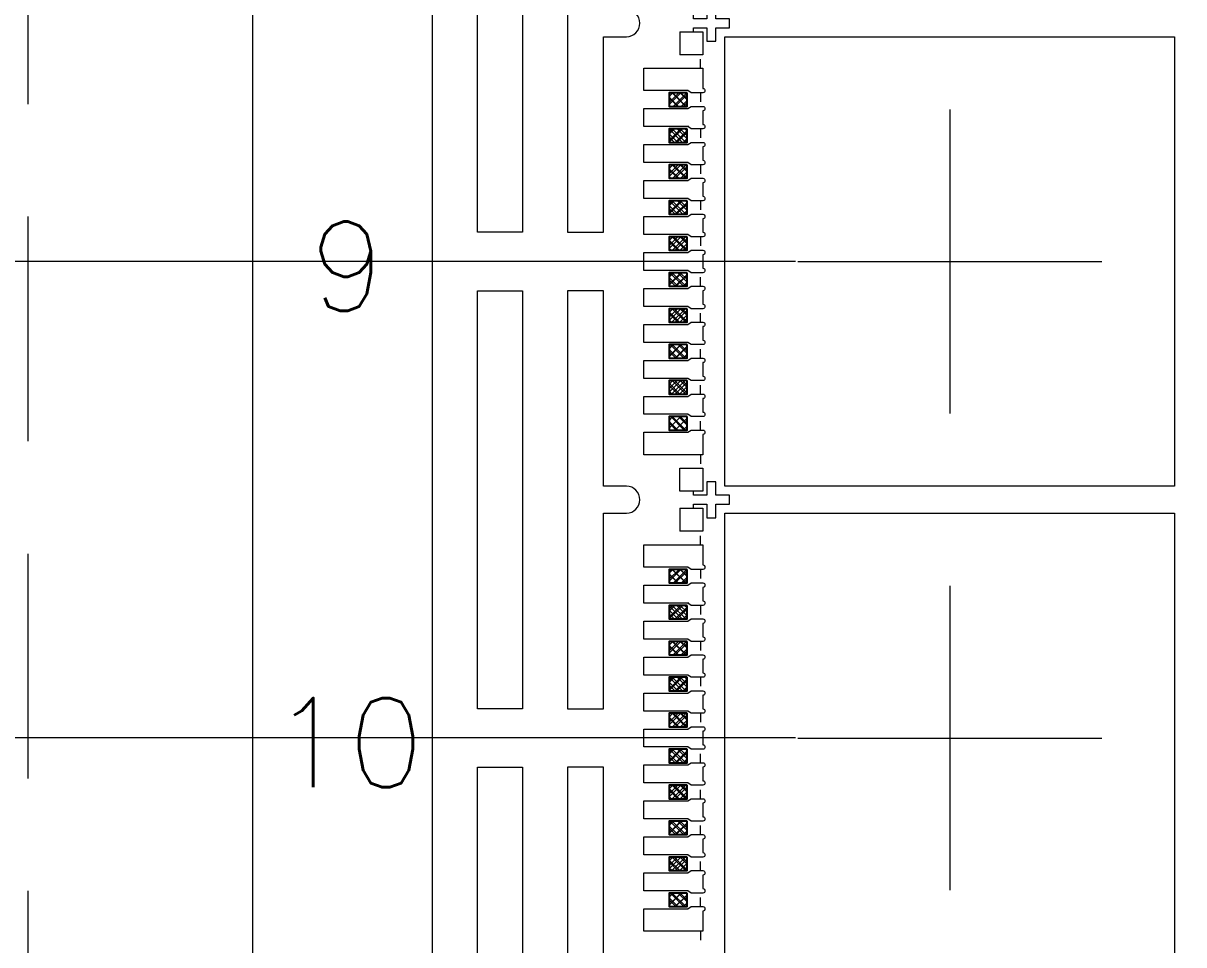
# Model space of a CAD drawing. Extents: x 360 to 479, y -156 to -9.
# Drawn here: x 382.96 to 395.86, y -74.82 to -64.57 of the extents above; entities that cross this region are included whole.
import ezdxf

# ---------------------------------------------------------------- set-up
doc = ezdxf.new("R2010")
doc.units = 0
doc.header["$LTSCALE"] = 5
doc.header["$MEASUREMENT"] = 0
doc.header["$PDMODE"] = 3
for name, pattern in [('CENTER', [2, 1.25, -0.25, 0.25, -0.25]), ('DASHED', [0.75, 0.5, -0.25]), ('HIDDEN', [0.375, 0.25, -0.125])]:
    doc.linetypes.add(name, pattern=pattern)
doc.layers.get('0').update_dxf_attribs({"linetype": 'CONTINUOUS'})
doc.layers.get('Defpoints').update_dxf_attribs({"linetype": 'CONTINUOUS'})
for name, color, linetype in [('1', 7, 'CONTINUOUS'), ('1D', 4, 'CONTINUOUS'), ('center', 1, 'CONTINUOUS'), ('ETCH', 4, 'CONTINUOUS'), ('PKG', 2, 'CONTINUOUS'), ('PLATING', 3, 'CONTINUOUS'), ('标注', 4, 'CONTINUOUS')]:
    doc.layers.add(name, color=color, linetype=linetype)
doc.layers.add('尺寸线层', color=3, linetype='CONTINUOUS', lineweight=18)
doc.layers.add('标注线', color=3, linetype='CONTINUOUS', lineweight=18)
doc.styles.add('SIMPLEX', font='SIMPLEX')
doc.styles.get("Standard").update_dxf_attribs({"font": 'romans.shx', "bigfont": 'bigfont.shx'})
doc.styles.add('宋体', font='SimSun.ttf')
doc.dimstyles.new('副本Standard', dxfattribs={"dimtxt": 0.05, "dimasz": 0.05, "dimexe": 0.07, "dimexo": 0.07, "dimgap": 0.07, "dimtad": 1, "dimzin": 1, "dimdsep": 46, "dimtxsty": 'SIMPLEX', "dimcen": 0.1, "dimclrd": 256, "dimclre": 256, "dimclrt": 256, "dimadec": 0, "dimazin": 0, "dimtfac": 1, "dimtofl": 0, "dimtmove": 0, "dimatfit": 0, "dimfxl": 1, "dimlwd": -1, "dimlwe": -1, "dimarcsym": 0})

# ---------------------------------------------------------------- blocks, each defined once
blk = doc.blocks.new('*D23')
at = {"layer": 'Defpoints', "color": 0, "transparency": 16777216}
for p in [(3204.821, -274.423), (3198.555, -325.161), (3208.874, -325.161)]:
    blk.add_point(p, dxfattribs=at)
at = {"layer": '标注', "lineweight": 0, "transparency": 16777216}
blk.add_line((3208.849, -325.161), (3198.555, -325.161), dxfattribs=at)
at = {"layer": '标注', "lineweight": 0, "transparency": 16777216, "insert": (3196.444, -325.161), "char_height": 1, "attachment_point": 5, "style": '宋体'}
blk.add_mtext('50.738', dxfattribs=at)
blk = doc.blocks.new('*D24')
at = {"layer": 'Defpoints', "color": 0, "transparency": 16777216}
for p in [(3204.821, -274.423), (3198.555, -330.461), (3208.874, -330.461)]:
    blk.add_point(p, dxfattribs=at)
at = {"layer": '标注', "lineweight": 0, "transparency": 16777216}
blk.add_line((3208.849, -330.461), (3198.555, -330.461), dxfattribs=at)
at = {"layer": '标注', "lineweight": 0, "transparency": 16777216, "insert": (3196.444, -330.461), "char_height": 1, "attachment_point": 5, "style": '宋体'}
blk.add_mtext('56.038', dxfattribs=at)
blk = doc.blocks.new('*D25')
at = {"layer": 'Defpoints', "color": 0, "transparency": 16777216}
for p in [(3204.821, -274.423), (3198.555, -347.911), (3200.314, -347.911)]:
    blk.add_point(p, dxfattribs=at)
at = {"layer": '标注', "lineweight": 0, "transparency": 16777216}
blk.add_line((3200.289, -347.911), (3198.555, -347.911), dxfattribs=at)
at = {"layer": '标注', "lineweight": 0, "transparency": 16777216, "insert": (3192.137, -347.911), "char_height": 1, "attachment_point": 5, "style": '宋体'}
blk.add_mtext('73.488%%P0.300 TAPE', dxfattribs=at)
blk = doc.blocks.new('*D26')
at = {"layer": 'Defpoints', "color": 0, "transparency": 16777216}
for p in [(3204.821, -274.423), (3198.555, -350.911), (3201.314, -350.911)]:
    blk.add_point(p, dxfattribs=at)
at = {"layer": '标注', "lineweight": 0, "transparency": 16777216}
blk.add_line((3201.289, -350.911), (3198.555, -350.911), dxfattribs=at)
at = {"layer": '标注', "lineweight": 0, "transparency": 16777216, "insert": (3196.447, -350.911), "char_height": 1, "attachment_point": 5, "style": '宋体'}
blk.add_mtext('76.488', dxfattribs=at)
blk = doc.blocks.new('*D31')
at = {"layer": 'Defpoints', "color": 0, "transparency": 16777216}
for p in [(3204.821, -274.423), (3198.492, -339.411), (3200.314, -339.411)]:
    blk.add_point(p, dxfattribs=at)
at = {"layer": '标注', "lineweight": 0, "transparency": 16777216}
blk.add_line((3200.289, -339.411), (3198.492, -339.411), dxfattribs=at)
at = {"layer": '标注', "lineweight": 0, "transparency": 16777216, "insert": (3196.373, -339.411), "char_height": 1, "attachment_point": 5, "style": '宋体'}
blk.add_mtext('64.988', dxfattribs=at)
blk = doc.blocks.new('*D35')
at = {"layer": 'Defpoints', "color": 0, "transparency": 16777216}
for p in [(3239.564, -274.423), (3204.814, -346.911), (3206.996, -355.134)]:
    blk.add_point(p, dxfattribs=at)
at = {"layer": '标注', "lineweight": 0, "transparency": 16777216}
for p, q in [((3204.814, -346.936), (3204.814, -351.134)), ((3204.814, -351.134), (3206.996, -353.134)), ((3206.996, -353.134), (3206.996, -355.134))]:
    blk.add_line(p, q, dxfattribs=at)
at = {"layer": '标注', "lineweight": 0, "transparency": 16777216, "insert": (3206.996, -357.251), "char_height": 1, "attachment_point": 5, "rotation": 90, "style": '宋体'}
blk.add_mtext('34.750', dxfattribs=at)
blk = doc.blocks.new('*D36')
at = {"layer": 'Defpoints', "color": 0, "transparency": 16777216}
for p in [(3204.821, -274.423), (3198.555, -349.399), (3232.802, -349.399)]:
    blk.add_point(p, dxfattribs=at)
at = {"layer": '标注', "lineweight": 0, "transparency": 16777216}
blk.add_line((3232.777, -349.399), (3198.555, -349.399), dxfattribs=at)
at = {"layer": '标注', "lineweight": 0, "transparency": 16777216, "insert": (3196.441, -349.399), "char_height": 1, "attachment_point": 5, "style": '宋体'}
blk.add_mtext('74.976', dxfattribs=at)
blk = doc.blocks.new('*D37')
at = {"layer": 'Defpoints', "color": 0, "transparency": 16777216}
for p in [(3204.821, -274.423), (3198.555, -335.761), (3208.874, -335.761)]:
    blk.add_point(p, dxfattribs=at)
at = {"layer": '标注', "lineweight": 0, "transparency": 16777216}
blk.add_line((3208.849, -335.761), (3198.555, -335.761), dxfattribs=at)
at = {"layer": '标注', "lineweight": 0, "transparency": 16777216, "insert": (3196.436, -335.761), "char_height": 1, "attachment_point": 5, "style": '宋体'}
blk.add_mtext('61.338', dxfattribs=at)
blk = doc.blocks.new('*U41')
at = {"layer": '标注线'}
h = blk.add_hatch(dxfattribs=at)
h.set_pattern_fill('ANSI37', color=256, scale=0.5)
h.set_pattern_definition([(45, (-3340.25684, 269.03637), (-0.0441941738, 0.0441941738), []), (135, (-3340.25684, 269.03637), (-0.0441941738, -0.0441941738), [])])
h.paths.add_polyline_path([(0.075, 0.1), (-0.075, 0.1), (-0.075, -0.1), (0.075, -0.1)])
at = {"layer": 'PLATING'}
blk.add_lwpolyline([(0.075, 0.1), (0.075, -0.1), (-0.075, -0.1), (-0.075, 0.1)], close=True, dxfattribs=at)
blk = doc.blocks.new('*U42')
at = {"layer": 'ETCH', "color": 0, "linetype": 'ByBlock', "lineweight": -2}
for p in [(0, 0), (0.4, 0), (0.8, 0), (1.2, 0), (1.6, 0), (2, 0), (2.4, 0), (2.8, 0), (3.2, 0), (3.6, 0)]:
    blk.add_blockref('*U41', p, dxfattribs=at)

msp = doc.modelspace()

# ---------------------------------------------------------------- hatches: boundary and pattern name
at = {"layer": '标注线', "lineweight": 0}
h = msp.add_hatch(dxfattribs=at)
h.set_pattern_fill('ANSI37', color=256, scale=0.5, angle=90)
h.set_pattern_definition([(45, (659.279486, -3405.67924), (0.0441941738, -0.0441941738), []), (315, (659.279486, -3405.67924), (-0.0441941738, -0.0441941738), [])])
h.paths.add_polyline_path([(390.1431, -65.3474), (390.1431, -65.4974), (390.3431, -65.4974), (390.3431, -65.3474)])
h = msp.add_hatch(dxfattribs=at)
h.set_pattern_fill('ANSI37', color=256, scale=0.5, angle=90)
h.set_pattern_definition([(45, (659.279486, -3406.07924), (0.0441941738, -0.0441941738), []), (315, (659.279486, -3406.07924), (-0.0441941738, -0.0441941738), [])])
h.paths.add_polyline_path([(390.1431, -65.7474), (390.1431, -65.8974), (390.3431, -65.8974), (390.3431, -65.7474)])
h = msp.add_hatch(dxfattribs=at)
h.set_pattern_fill('ANSI37', color=256, scale=0.5, angle=90)
h.set_pattern_definition([(45, (659.279486, -3406.47924), (0.0441941738, -0.0441941738), []), (315, (659.279486, -3406.47924), (-0.0441941738, -0.0441941738), [])])
h.paths.add_polyline_path([(390.1431, -66.1474), (390.1431, -66.2974), (390.3431, -66.2974), (390.3431, -66.1474)])
h = msp.add_hatch(dxfattribs=at)
h.set_pattern_fill('ANSI37', color=256, scale=0.5, angle=90)
h.set_pattern_definition([(45, (659.279486, -3406.87924), (0.0441941738, -0.0441941738), []), (315, (659.279486, -3406.87924), (-0.0441941738, -0.0441941738), [])])
h.paths.add_polyline_path([(390.1431, -66.5474), (390.1431, -66.6974), (390.3431, -66.6974), (390.3431, -66.5474)])
h = msp.add_hatch(dxfattribs=at)
h.set_pattern_fill('ANSI37', color=256, scale=0.5, angle=90)
h.set_pattern_definition([(45, (659.279486, -3407.27924), (0.0441941738, -0.0441941738), []), (315, (659.279486, -3407.27924), (-0.0441941738, -0.0441941738), [])])
h.paths.add_polyline_path([(390.1431, -66.9474), (390.1431, -67.0974), (390.3431, -67.0974), (390.3431, -66.9474)])
h = msp.add_hatch(dxfattribs=at)
h.set_pattern_fill('ANSI37', color=256, scale=0.5, angle=90)
h.set_pattern_definition([(45, (659.279486, -3407.67924), (0.0441941738, -0.0441941738), []), (315, (659.279486, -3407.67924), (-0.0441941738, -0.0441941738), [])])
h.paths.add_polyline_path([(390.1431, -67.3474), (390.1431, -67.4974), (390.3431, -67.4974), (390.3431, -67.3474)])
h = msp.add_hatch(dxfattribs=at)
h.set_pattern_fill('ANSI37', color=256, scale=0.5, angle=90)
h.set_pattern_definition([(45, (659.279486, -3408.07924), (0.0441941738, -0.0441941738), []), (315, (659.279486, -3408.07924), (-0.0441941738, -0.0441941738), [])])
h.paths.add_polyline_path([(390.1431, -67.7474), (390.1431, -67.8974), (390.3431, -67.8974), (390.3431, -67.7474)])
h = msp.add_hatch(dxfattribs=at)
h.set_pattern_fill('ANSI37', color=256, scale=0.5, angle=90)
h.set_pattern_definition([(45, (659.279486, -3408.47924), (0.0441941738, -0.0441941738), []), (315, (659.279486, -3408.47924), (-0.0441941738, -0.0441941738), [])])
h.paths.add_polyline_path([(390.1431, -68.1474), (390.1431, -68.2974), (390.3431, -68.2974), (390.3431, -68.1474)])
h = msp.add_hatch(dxfattribs=at)
h.set_pattern_fill('ANSI37', color=256, scale=0.5, angle=90)
h.set_pattern_definition([(45, (659.279486, -3408.87924), (0.0441941738, -0.0441941738), []), (315, (659.279486, -3408.87924), (-0.0441941738, -0.0441941738), [])])
h.paths.add_polyline_path([(390.1431, -68.5474), (390.1431, -68.6974), (390.3431, -68.6974), (390.3431, -68.5474)])
h = msp.add_hatch(dxfattribs=at)
h.set_pattern_fill('ANSI37', color=256, scale=0.5, angle=90)
h.set_pattern_definition([(45, (659.279486, -3409.27924), (0.0441941738, -0.0441941738), []), (315, (659.279486, -3409.27924), (-0.0441941738, -0.0441941738), [])])
h.paths.add_polyline_path([(390.1431, -68.9474), (390.1431, -69.0974), (390.3431, -69.0974), (390.3431, -68.9474)])
h = msp.add_hatch(dxfattribs=at)
h.set_pattern_fill('ANSI37', color=256, scale=0.5, angle=90)
h.set_pattern_definition([(45, (659.279486, -3410.97924), (0.0441941738, -0.0441941738), []), (315, (659.279486, -3410.97924), (-0.0441941738, -0.0441941738), [])])
h.paths.add_polyline_path([(390.1431, -70.6474), (390.1431, -70.7974), (390.3431, -70.7974), (390.3431, -70.6474)])
h = msp.add_hatch(dxfattribs=at)
h.set_pattern_fill('ANSI37', color=256, scale=0.5, angle=90)
h.set_pattern_definition([(45, (659.279486, -3411.37924), (0.0441941738, -0.0441941738), []), (315, (659.279486, -3411.37924), (-0.0441941738, -0.0441941738), [])])
h.paths.add_polyline_path([(390.1431, -71.0474), (390.1431, -71.1974), (390.3431, -71.1974), (390.3431, -71.0474)])
h = msp.add_hatch(dxfattribs=at)
h.set_pattern_fill('ANSI37', color=256, scale=0.5, angle=90)
h.set_pattern_definition([(45, (659.279486, -3411.77924), (0.0441941738, -0.0441941738), []), (315, (659.279486, -3411.77924), (-0.0441941738, -0.0441941738), [])])
h.paths.add_polyline_path([(390.1431, -71.4474), (390.1431, -71.5974), (390.3431, -71.5974), (390.3431, -71.4474)])
h = msp.add_hatch(dxfattribs=at)
h.set_pattern_fill('ANSI37', color=256, scale=0.5, angle=90)
h.set_pattern_definition([(45, (659.279486, -3412.17924), (0.0441941738, -0.0441941738), []), (315, (659.279486, -3412.17924), (-0.0441941738, -0.0441941738), [])])
h.paths.add_polyline_path([(390.1431, -71.8474), (390.1431, -71.9974), (390.3431, -71.9974), (390.3431, -71.8474)])
h = msp.add_hatch(dxfattribs=at)
h.set_pattern_fill('ANSI37', color=256, scale=0.5, angle=90)
h.set_pattern_definition([(45, (659.279486, -3412.57924), (0.0441941738, -0.0441941738), []), (315, (659.279486, -3412.57924), (-0.0441941738, -0.0441941738), [])])
h.paths.add_polyline_path([(390.1431, -72.2474), (390.1431, -72.3974), (390.3431, -72.3974), (390.3431, -72.2474)])
h = msp.add_hatch(dxfattribs=at)
h.set_pattern_fill('ANSI37', color=256, scale=0.5, angle=90)
h.set_pattern_definition([(45, (659.279486, -3412.97924), (0.0441941738, -0.0441941738), []), (315, (659.279486, -3412.97924), (-0.0441941738, -0.0441941738), [])])
h.paths.add_polyline_path([(390.1431, -72.6474), (390.1431, -72.7974), (390.3431, -72.7974), (390.3431, -72.6474)])
h = msp.add_hatch(dxfattribs=at)
h.set_pattern_fill('ANSI37', color=256, scale=0.5, angle=90)
h.set_pattern_definition([(45, (659.279486, -3413.37924), (0.0441941738, -0.0441941738), []), (315, (659.279486, -3413.37924), (-0.0441941738, -0.0441941738), [])])
h.paths.add_polyline_path([(390.1431, -73.0474), (390.1431, -73.1974), (390.3431, -73.1974), (390.3431, -73.0474)])
h = msp.add_hatch(dxfattribs=at)
h.set_pattern_fill('ANSI37', color=256, scale=0.5, angle=90)
h.set_pattern_definition([(45, (659.279486, -3413.77924), (0.0441941738, -0.0441941738), []), (315, (659.279486, -3413.77924), (-0.0441941738, -0.0441941738), [])])
h.paths.add_polyline_path([(390.1431, -73.4474), (390.1431, -73.5974), (390.3431, -73.5974), (390.3431, -73.4474)])
h = msp.add_hatch(dxfattribs=at)
h.set_pattern_fill('ANSI37', color=256, scale=0.5, angle=90)
h.set_pattern_definition([(45, (659.279486, -3414.17924), (0.0441941738, -0.0441941738), []), (315, (659.279486, -3414.17924), (-0.0441941738, -0.0441941738), [])])
h.paths.add_polyline_path([(390.1431, -73.8474), (390.1431, -73.9974), (390.3431, -73.9974), (390.3431, -73.8474)])
h = msp.add_hatch(dxfattribs=at)
h.set_pattern_fill('ANSI37', color=256, scale=0.5, angle=90)
h.set_pattern_definition([(45, (659.279486, -3414.57924), (0.0441941738, -0.0441941738), []), (315, (659.279486, -3414.57924), (-0.0441941738, -0.0441941738), [])])
h.paths.add_polyline_path([(390.1431, -74.2474), (390.1431, -74.3974), (390.3431, -74.3974), (390.3431, -74.2474)])

# ---------------------------------------------------------------- linework, layer by layer
at = {"lineweight": 0}
for points in [[(388.0131, -62.2474), (388.5131, -62.2474), (388.5131, -66.8974), (388.0131, -66.8974)], [(388.0131, -67.5474), (388.5131, -67.5474), (388.5131, -72.1974), (388.0131, -72.1974)], [(388.0131, -72.8474), (388.5131, -72.8474), (388.5131, -77.4974), (388.0131, -77.4974)]]:
    msp.add_lwpolyline(points, close=True, dxfattribs=at)
for points in [[(389.6681, -64.7224, 1), (389.6681, -64.4224), (389.4131, -64.4224), (389.4131, -62.2474), (389.0131, -62.2474), (389.0131, -66.8974), (389.4131, -66.8974), (389.4131, -64.7224)], [(389.6681, -70.0224, 1), (389.6681, -69.7224), (389.4131, -69.7224), (389.4131, -67.5474), (389.0131, -67.5474), (389.0131, -72.1974), (389.4131, -72.1974), (389.4131, -70.0224)], [(389.6681, -75.3224, 1), (389.6681, -75.0224), (389.4131, -75.0224), (389.4131, -72.8474), (389.0131, -72.8474), (389.0131, -77.4974), (389.4131, -77.4974), (389.4131, -75.3224)]]:
    msp.add_lwpolyline(points, format="xyb", close=True, dxfattribs=at)
at = {"layer": '1', "linetype": 'Continuous', "lineweight": 0}
for p, q in [((390.2631, -64.6674), (390.2631, -64.9224)), ((390.2631, -69.7774), (390.2631, -69.5224)), ((390.2631, -69.9674), (390.2631, -70.2224))]:
    msp.add_line(p, q, dxfattribs=at)
at = {"layer": '1', "lineweight": 0}
msp.add_lwpolyline([(459.5131, -92.9724), (384.0131, -92.9724), (383.0131, -91.9724), (383.0131, -81.4724), (385.1131, -81.4724, 0.4142136), (385.5131, -81.0724), (385.5131, -61.8724, 0.4142136), (385.1131, -61.4724), (383.0131, -61.4724), (383.0131, -46.4724), (385.1131, -46.4724, 0.4142136), (385.5131, -46.0724), (385.5131, -26.8724, 0.4142136), (385.1131, -26.4724), (383.0131, -26.4724), (383.0131, -15.9724), (384.0131, -14.9724), (459.5131, -14.9724)], format="xyb", dxfattribs=at)
for points in [[(390.2631, -64.6674), (390.5181, -64.6674), (390.5181, -64.9224), (390.2631, -64.9224)], [(390.2631, -69.5224), (390.5181, -69.5224), (390.5181, -69.7774), (390.2631, -69.7774)], [(390.2631, -69.9674), (390.5181, -69.9674), (390.5181, -70.2224), (390.2631, -70.2224)]]:
    msp.add_lwpolyline(points, dxfattribs=at)
at = {"layer": '1', "linetype": 'Continuous', "lineweight": 0}
for points in [[(389.8631, -65.0724), (390.5181, -65.0724), (390.5181, -65.2975, -0.9266253), (390.5181, -65.3474), (390.3881, -65.3474), (390.3506, -65.3224), (389.8631, -65.3224)], [(389.8631, -65.9224), (390.3506, -65.9224), (390.3881, -65.8974), (390.5181, -65.8974, -0.9266253), (390.5181, -65.9473), (390.5181, -66.0975, -0.9266253), (390.5181, -66.1474), (390.3881, -66.1474), (390.3506, -66.1224), (389.8631, -66.1224)], [(389.8631, -66.3224), (390.3506, -66.3224), (390.3881, -66.2974), (390.5181, -66.2974, -0.9266253), (390.5181, -66.3473), (390.5181, -66.4975, -0.9266253), (390.5181, -66.5474), (390.3881, -66.5474), (390.3506, -66.5224), (389.8631, -66.5224)], [(389.8631, -66.7224), (390.3506, -66.7224), (390.3881, -66.6974), (390.5181, -66.6974, -0.9266253), (390.5181, -66.7473), (390.5181, -66.8975, -0.9266253), (390.5181, -66.9474), (390.3881, -66.9474), (390.3506, -66.9224), (389.8631, -66.9224)], [(389.8631, -67.1224), (390.3506, -67.1224), (390.3881, -67.0974), (390.5181, -67.0974, -0.9266253), (390.5181, -67.1473), (390.5181, -67.2975, -0.9266253), (390.5181, -67.3474), (390.3881, -67.3474), (390.3506, -67.3224), (389.8631, -67.3224)], [(389.8631, -67.9224), (390.3506, -67.9224), (390.3881, -67.8974), (390.5181, -67.8974, -0.9266253), (390.5181, -67.9473), (390.5181, -68.0975, -0.9266253), (390.5181, -68.1474), (390.3881, -68.1474), (390.3506, -68.1224), (389.8631, -68.1224)], [(389.8631, -68.3224), (390.3506, -68.3224), (390.3881, -68.2974), (390.5181, -68.2974, -0.9266253), (390.5181, -68.3473), (390.5181, -68.4975, -0.9266253), (390.5181, -68.5474), (390.3881, -68.5474), (390.3506, -68.5224), (389.8631, -68.5224), (389.8631, -68.3474)], [(390.3881, -68.6974), (390.5181, -68.6974, -0.9266253), (390.5181, -68.7473), (390.5181, -68.8975, -0.9266253), (390.5181, -68.9474), (390.3881, -68.9474), (390.3506, -68.9224), (389.8631, -68.9224), (389.8631, -68.7224), (390.3506, -68.7224)], [(389.8631, -69.3724), (389.8631, -69.1224), (390.3506, -69.1224), (390.3881, -69.0974), (390.5181, -69.0974, -0.9266253), (390.5181, -69.1473), (390.5181, -69.3724)], [(389.8631, -70.3724), (390.5181, -70.3724), (390.5181, -70.5975, -0.9266253), (390.5181, -70.6474), (390.3881, -70.6474), (390.3506, -70.6224), (389.8631, -70.6224)], [(389.8631, -71.2224), (390.3506, -71.2224), (390.3881, -71.1974), (390.5181, -71.1974, -0.9266253), (390.5181, -71.2473), (390.5181, -71.3975, -0.9266253), (390.5181, -71.4474), (390.3881, -71.4474), (390.3506, -71.4224), (389.8631, -71.4224)], [(389.8631, -71.6224), (390.3506, -71.6224), (390.3881, -71.5974), (390.5181, -71.5974, -0.9266253), (390.5181, -71.6473), (390.5181, -71.7975, -0.9266253), (390.5181, -71.8474), (390.3881, -71.8474), (390.3506, -71.8224), (389.8631, -71.8224)], [(389.8631, -72.0224), (390.3506, -72.0224), (390.3881, -71.9974), (390.5181, -71.9974, -0.9266253), (390.5181, -72.0473), (390.5181, -72.1975, -0.9266253), (390.5181, -72.2474), (390.3881, -72.2474), (390.3506, -72.2224), (389.8631, -72.2224)], [(389.8631, -72.4224), (390.3506, -72.4224), (390.3881, -72.3974), (390.5181, -72.3974, -0.9266253), (390.5181, -72.4473), (390.5181, -72.5975, -0.9266253), (390.5181, -72.6474), (390.3881, -72.6474), (390.3506, -72.6224), (389.8631, -72.6224)], [(389.8631, -73.2224), (390.3506, -73.2224), (390.3881, -73.1974), (390.5181, -73.1974, -0.9266253), (390.5181, -73.2473), (390.5181, -73.3975, -0.9266253), (390.5181, -73.4474), (390.3881, -73.4474), (390.3506, -73.4224), (389.8631, -73.4224)], [(389.8631, -73.6224), (390.3506, -73.6224), (390.3881, -73.5974), (390.5181, -73.5974, -0.9266253), (390.5181, -73.6473), (390.5181, -73.7975, -0.9266253), (390.5181, -73.8474), (390.3881, -73.8474), (390.3506, -73.8224), (389.8631, -73.8224), (389.8631, -73.6474)], [(390.3881, -73.9974), (390.5181, -73.9974, -0.9266253), (390.5181, -74.0473), (390.5181, -74.1975, -0.9266253), (390.5181, -74.2474), (390.3881, -74.2474), (390.3506, -74.2224), (389.8631, -74.2224), (389.8631, -74.0224), (390.3506, -74.0224)], [(389.8631, -74.6724), (389.8631, -74.4224), (390.3506, -74.4224), (390.3881, -74.3974), (390.5181, -74.3974, -0.9266253), (390.5181, -74.4473), (390.5181, -74.6724)]]:
    msp.add_lwpolyline(points, format="xyb", close=True, dxfattribs=at)
for points in [[(390.3631, -65.7224), (389.8631, -65.7224), (389.8631, -65.5224), (390.3506, -65.5224), (390.3881, -65.4974), (390.5181, -65.4974, -0.9266253), (390.5181, -65.5473), (390.5181, -65.6975, -0.9266253), (390.5181, -65.7474), (390.3881, -65.7474), (390.3506, -65.7224)], [(389.8631, -67.7224), (389.8631, -67.5224), (390.3506, -67.5224), (390.3881, -67.4974), (390.5181, -67.4974, -0.9266253), (390.5181, -67.5473), (390.5181, -67.6975, -0.9266253), (390.5181, -67.7474), (390.3881, -67.7474), (390.3506, -67.7224), (389.8631, -67.7224), (389.8631, -67.6974)], [(390.3631, -71.0224), (389.8631, -71.0224), (389.8631, -70.8224), (390.3506, -70.8224), (390.3881, -70.7974), (390.5181, -70.7974, -0.9266253), (390.5181, -70.8473), (390.5181, -70.9975, -0.9266253), (390.5181, -71.0474), (390.3881, -71.0474), (390.3506, -71.0224)], [(389.8631, -73.0224), (389.8631, -72.8224), (390.3506, -72.8224), (390.3881, -72.7974), (390.5181, -72.7974, -0.9266253), (390.5181, -72.8473), (390.5181, -72.9975, -0.9266253), (390.5181, -73.0474), (390.3881, -73.0474), (390.3506, -73.0224), (389.8631, -73.0224), (389.8631, -72.9974)]]:
    msp.add_lwpolyline(points, format="xyb", dxfattribs=at)
at = {"layer": '1D', "linetype": 'HIDDEN', "lineweight": 0, "ltscale": 0.05}
for p, q in [((390.4931, -65.3474), (390.4931, -65.4974)), ((390.4931, -65.7474), (390.4931, -65.8974)), ((390.4931, -66.1474), (390.4931, -66.2974)), ((390.4931, -66.5474), (390.4931, -66.6974)), ((390.4931, -66.9474), (390.4931, -67.0974)), ((390.4931, -67.4974), (390.4931, -67.3474)), ((390.4931, -67.8974), (390.4931, -67.7474)), ((390.4931, -68.2974), (390.4931, -68.1474)), ((390.4931, -68.6974), (390.4931, -68.5474)), ((390.4931, -69.0974), (390.4931, -68.9474)), ((390.4931, -70.6474), (390.4931, -70.7974)), ((390.4931, -71.0474), (390.4931, -71.1974)), ((390.4931, -71.4474), (390.4931, -71.5974)), ((390.4931, -71.8474), (390.4931, -71.9974)), ((390.4931, -72.2474), (390.4931, -72.3974)), ((390.4931, -72.7974), (390.4931, -72.6474)), ((390.4931, -73.1974), (390.4931, -73.0474)), ((390.4931, -73.5974), (390.4931, -73.4474)), ((390.4931, -73.9974), (390.4931, -73.8474)), ((390.4931, -74.3974), (390.4931, -74.2474))]:
    msp.add_line(p, q, dxfattribs=at)
at = {"layer": '1D', "linetype": 'DASHED', "lineweight": 0}
msp.add_lwpolyline([(459.5131, -17.9724), (383.0131, -17.9724), (383.0131, -89.9724), (459.5131, -89.9724)], dxfattribs=at)
at = {"layer": '1D', "color": 1, "lineweight": 0}
msp.add_lwpolyline([(459.5131, -88.9724), (387.5131, -88.9724), (387.5131, -18.9724), (459.5131, -18.9724)], dxfattribs=at)
at = {"layer": '1D', "linetype": 'HIDDEN', "lineweight": 5, "ltscale": 0.15}
for points in [[(390.4131, -64.6674), (390.4131, -64.6224), (390.5631, -64.6224), (390.5631, -64.7724), (390.6631, -64.7724), (390.6631, -64.6224), (390.8131, -64.6224), (390.8131, -64.5224), (390.6631, -64.5224), (390.6631, -64.3724), (390.5631, -64.3724), (390.5631, -64.5224), (390.4131, -64.5224), (390.4131, -64.4774)], [(390.4131, -69.9674), (390.4131, -69.9224), (390.5631, -69.9224), (390.5631, -70.0724), (390.6631, -70.0724), (390.6631, -69.9224), (390.8131, -69.9224), (390.8131, -69.8224), (390.6631, -69.8224), (390.6631, -69.6724), (390.5631, -69.6724), (390.5631, -69.8224), (390.4131, -69.8224), (390.4131, -69.7774)]]:
    msp.add_lwpolyline(points, dxfattribs=at)
at = {"layer": '1D', "linetype": 'HIDDEN', "lineweight": 0, "ltscale": 0.08}
for points in [[(390.4931, -65.0724), (390.4931, -64.9224)], [(390.4931, -69.3724), (390.4931, -69.5224)], [(390.4931, -70.3724), (390.4931, -70.2224)], [(390.4931, -74.6724), (390.4931, -74.8224)]]:
    msp.add_lwpolyline(points, dxfattribs=at)
at = {"layer": 'center', "linetype": 'CENTER', "lineweight": 0}
for p, q in [((393.2631, -65.5317), (393.2631, -68.9131)), ((391.5724, -67.2224), (394.9539, -67.2224)), ((393.2631, -70.8317), (393.2631, -74.2131)), ((391.5724, -72.5224), (394.9539, -72.5224))]:
    msp.add_line(p, q, dxfattribs=at)
at = {"layer": 'PKG', "linetype": 'Continuous', "lineweight": 0}
for points in [[(390.7631, -69.7224), (390.7631, -64.7224), (395.7631, -64.7224), (395.7631, -69.7224)], [(390.7631, -75.0224), (390.7631, -70.0224), (395.7631, -70.0224), (395.7631, -75.0224)]]:
    msp.add_lwpolyline(points, close=True, dxfattribs=at)
at = {"layer": 'PLATING', "lineweight": 0}
for points in [[(390.3431, -65.3474), (390.1431, -65.3474), (390.1431, -65.4974), (390.3431, -65.4974)], [(390.3431, -65.7474), (390.1431, -65.7474), (390.1431, -65.8974), (390.3431, -65.8974)], [(390.3431, -66.1474), (390.1431, -66.1474), (390.1431, -66.2974), (390.3431, -66.2974)], [(390.3431, -66.5474), (390.1431, -66.5474), (390.1431, -66.6974), (390.3431, -66.6974)], [(390.3431, -66.9474), (390.1431, -66.9474), (390.1431, -67.0974), (390.3431, -67.0974)], [(390.3431, -67.3474), (390.1431, -67.3474), (390.1431, -67.4974), (390.3431, -67.4974)], [(390.3431, -67.7474), (390.1431, -67.7474), (390.1431, -67.8974), (390.3431, -67.8974)], [(390.3431, -68.1474), (390.1431, -68.1474), (390.1431, -68.2974), (390.3431, -68.2974)], [(390.3431, -68.5474), (390.1431, -68.5474), (390.1431, -68.6974), (390.3431, -68.6974)], [(390.3431, -68.9474), (390.1431, -68.9474), (390.1431, -69.0974), (390.3431, -69.0974)], [(390.3431, -70.6474), (390.1431, -70.6474), (390.1431, -70.7974), (390.3431, -70.7974)], [(390.3431, -71.0474), (390.1431, -71.0474), (390.1431, -71.1974), (390.3431, -71.1974)], [(390.3431, -71.4474), (390.1431, -71.4474), (390.1431, -71.5974), (390.3431, -71.5974)], [(390.3431, -71.8474), (390.1431, -71.8474), (390.1431, -71.9974), (390.3431, -71.9974)], [(390.3431, -72.2474), (390.1431, -72.2474), (390.1431, -72.3974), (390.3431, -72.3974)], [(390.3431, -72.6474), (390.1431, -72.6474), (390.1431, -72.7974), (390.3431, -72.7974)], [(390.3431, -73.0474), (390.1431, -73.0474), (390.1431, -73.1974), (390.3431, -73.1974)], [(390.3431, -73.4474), (390.1431, -73.4474), (390.1431, -73.5974), (390.3431, -73.5974)], [(390.3431, -73.8474), (390.1431, -73.8474), (390.1431, -73.9974), (390.3431, -73.9974)], [(390.3431, -74.2474), (390.1431, -74.2474), (390.1431, -74.3974), (390.3431, -74.3974)]]:
    msp.add_lwpolyline(points, close=True, dxfattribs=at)

# ---------------------------------------------------------------- block references
at = {"layer": 'ETCH', "lineweight": 0, "xscale": -1, "rotation": 269.9999999997916}
for p in [(390.2431, -69.0224), (390.2431, -74.3224)]:
    msp.add_blockref('*U42', p, dxfattribs=at)

# ---------------------------------------------------------------- texts
at = {"layer": '尺寸线层', "lineweight": 0, "char_height": 0.992064, "attachment_point": 5}
for s, insert in [('{\\Fsimplex|c0;9}', (386.5699, -67.2743, -0.124)), ('{\\Fsimplex|c134;1\\Fsimplex|c0;0}', (386.5699, -72.5743, -0.124))]:
    msp.add_mtext(s, dxfattribs=dict(at, insert=insert))

# ---------------------------------------------------------------- dimensions: what is measured, and where the dimension line sits
at = {"layer": '标注', "lineweight": 0}
dim = msp.add_ordinate_dim(feature_location=(383.0131, -89.9724), offset=(-1.7589, 0), dtype=0, origin=(387.5201, -16.4844), text='<>%%P0.300 TAPE', dimstyle='副本Standard', override={"dimtxt": 1, "dimasz": 1, "dimexo": 0.025, "dimgap": 0.05, "dimtad": 0, "dimdec": 3, "dimtxsty": '宋体', "dimlwe": 0}, dxfattribs=at)
dim.commit()
dim.dimension.update_dxf_attribs({"geometry": '*D25', "text_midpoint": (374.8355, -89.9724), "insert": (-2817.3012, 257.9389)})
for feature_location, offset, dtype, origin, picture, middle in [((383.0131, -81.4724), (-1.8219, 0), 0, (387.5201, -16.4844), '*D31', (379.0714, -81.4724)), ((391.5724, -77.8224), (-10.3181, 0), 0, (387.5201, -16.4844), '*D37', (379.1344, -77.8224)), ((415.5011, -91.4604), (-34.2469, 0), 0, (387.5201, -16.4844), '*D36', (379.14, -91.4604)), ((391.5724, -67.2224), (-10.3181, 0), 0, (387.5201, -16.4844), '*D23', (379.1428, -67.2224)), ((391.5724, -72.5224), (-10.3181, 0), 0, (387.5201, -16.4844), '*D24', (379.1428, -72.5224)), ((384.0131, -92.9724), (-2.7589, 0), 0, (387.5201, -16.4844), '*D26', (379.1456, -92.9724)), ((387.5131, -88.9724), (2.1816, -8.223), 1, (422.2631, -16.4844), '*D35', (389.6947, -99.3124))]:
    dim = msp.add_ordinate_dim(feature_location=feature_location, offset=offset, dtype=dtype, origin=origin, dimstyle='副本Standard', override={"dimtxt": 1, "dimasz": 1, "dimexo": 0.025, "dimgap": 0.05, "dimtad": 0, "dimdec": 3, "dimtxsty": '宋体', "dimlwe": 0}, dxfattribs=at)
    dim.commit()
    dim.dimension.update_dxf_attribs({"geometry": picture, "text_midpoint": middle, "insert": (-2817.3012, 257.9389)})

doc.saveas('drawing.dxf')
